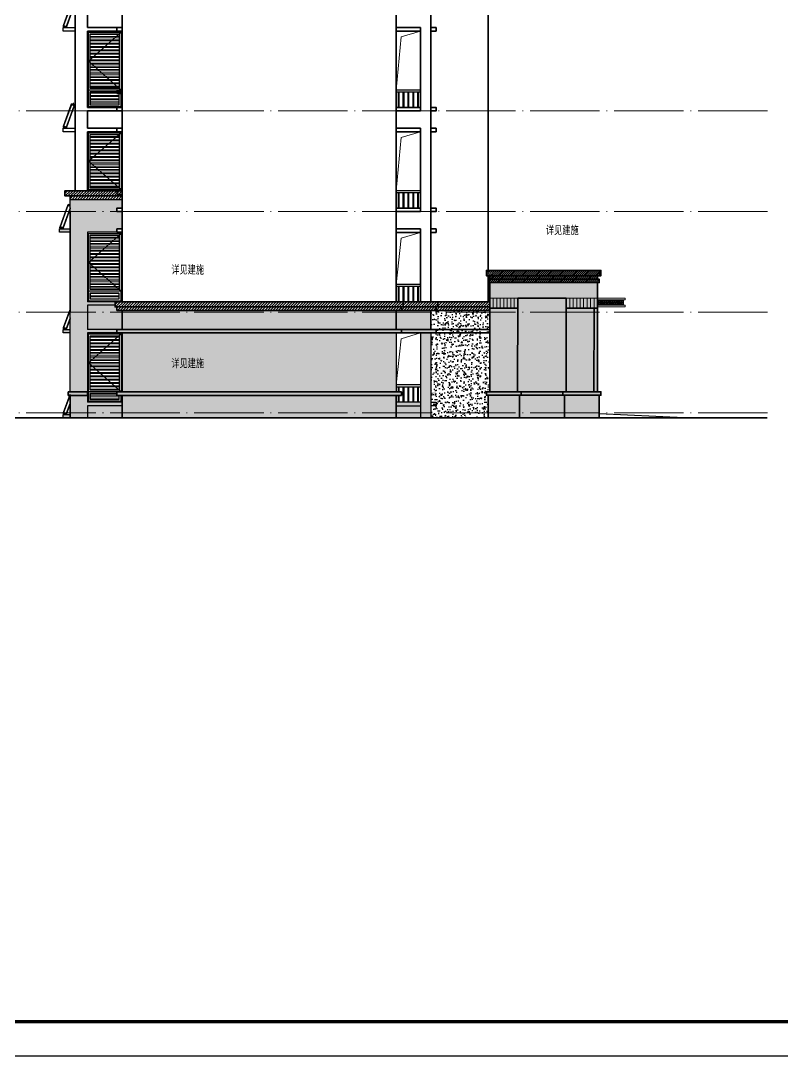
# Model space of a CAD drawing. Extents: x 27938 to 983267, y -209821 to 1628073.
# Drawn here: x 711495 to 733443, y -52418 to -22568 of the extents above; entities that cross this region are included whole.
import ezdxf
from ezdxf.xclip import XClip

# ---------------------------------------------------------------- set-up
doc = ezdxf.new("R2010")
doc.units = 0
doc.header["$LTSCALE"] = 1000
doc.header["$MEASUREMENT"] = 0
doc.header["$XCLIPFRAME"] = 0
doc.linetypes.add('DOTE', pattern=[2.42, 2, -0.2, 0.02, -0.2])
for name, color, linetype in [('3-剖面填充（细）', 250, 'Continuous'), ('5-平立面看线1', 45, 'Continuous'), ('PUB_TEXT', 4, 'Continuous'), ('Stair-栏杆', 142, 'Continuous'), ('图框', 140, 'Continuous'), ('实线层', 7, 'Continuous'), ('看线', 251, 'Continuous')]:
    doc.layers.add(name, color=color, linetype=linetype)
for name, color, linetype, lineweight in [('DOTE', 19, 'DOTE', 9), ('WINDOW', 144, 'Continuous', 15), ('栏杆', 163, 'Continuous', 5), ('立面-中轮廓线', 213, 'Continuous', 35), ('立面-普通轮廓', 7, 'Continuous', 18), ('立面-洞口示意', 152, 'Continuous', 13), ('立面-窗', 129, 'Continuous', 30), ('立面-窗开启线', 250, 'Continuous', 13)]:
    doc.layers.add(name, color=color, linetype=linetype, lineweight=lineweight)
doc.layers.add('yichutu', color=7, linetype='Continuous', true_color=0xffffff, plot=False)
doc.styles.add('_TCH_AXIS', font='COMPLEX', dxfattribs={"bigfont": 'GBCBIG'})

# ---------------------------------------------------------------- blocks, each defined once
blk = doc.blocks.new('A$C01192DFB')
at = {"layer": '实线层', "color": 5}
for p, q in [((-469, -397), (-244, 220)), ((-468, -397), (-243, 220)), ((-243, 220), (-468, -397)), ((-240, 219), (-465, -398)), ((-240, 219), (-464, -398)), ((-166, 192), (-391, -425)), ((-166, 192), (-390, -425)), ((-382, -428), (-157, 189)), ((-157, 189), (-381, -429)), ((-381, -429), (-156, 189)), ((-245, 221), (-235, 249)), ((-245, 221), (-235, 249)), ((-155, 188), (-245, 221)), ((-147, 211), (-237, 244)), ((-147, 212), (-236, 244)), ((-145, 216), (-235, 249)), ((-145, 217), (-235, 249)), ((-235, 249), (-235, 249)), ((-220, 221), (-219, 224)), ((-218, 219), (-220, 221)), ((-219, 214), (-214, 228)), ((-219, 224), (-216, 224)), ((-215, 219), (-218, 219)), ((-216, 224), (-214, 222)), ((-214, 222), (-215, 219)), ((-196, 238), (-203, 238)), ((-177, 228), (-203, 238)), ((-196, 238), (-189, 258)), ((-196, 238), (-181, 233)), ((-174, 252), (-189, 258)), ((-181, 233), (-174, 252)), ((-181, 233), (-177, 228)), ((-179, 200), (-174, 214)), ((-179, 206), (-178, 209)), ((-177, 204), (-179, 206)), ((-178, 209), (-176, 209)), ((-175, 204), (-177, 204)), ((-176, 209), (-174, 207)), ((-174, 207), (-175, 204)), ((-155, 188), (-145, 217)), ((-155, 188), (-145, 216)), ((-145, 216), (-145, 216)), ((-470, -396), (-480, -424)), ((-469, -397), (-480, -425)), ((-480, -424), (-480, -424)), ((-390, -457), (-480, -425)), ((-390, -457), (-480, -425)), ((-388, -453), (-478, -420)), ((-389, -453), (-478, -420)), ((-380, -429), (-470, -396)), ((-380, -429), (-468, -397)), ((-446, -408), (-451, -422)), ((-450, -413), (-451, -415)), ((-451, -415), (-449, -418)), ((-447, -412), (-450, -413)), ((-449, -418), (-447, -417)), ((-446, -414), (-447, -412)), ((-447, -417), (-446, -414)), ((-407, -429), (-408, -431)), ((-408, -431), (-406, -433)), ((-402, -424), (-407, -438)), ((-404, -428), (-407, -429)), ((-406, -433), (-403, -433)), ((-402, -430), (-404, -428)), ((-403, -433), (-402, -430)), ((-380, -429), (-390, -457)), ((-380, -429), (-390, -457)), ((-390, -457), (-390, -457))]:
    blk.add_line(p, q, dxfattribs=at)
for points in [[(-237, 244), (-237, 244), (-237, 244), (-236, 244), (-236, 244)], [(-147, 211), (-147, 212), (-147, 212), (-147, 212), (-147, 212)], [(-478, -420), (-478, -420), (-478, -420), (-478, -420), (-478, -420)], [(-388, -453), (-388, -453), (-388, -453), (-389, -453), (-389, -453)]]:
    blk.add_lwpolyline(points, dxfattribs=at)
for centre, radius in [((-217, 221), 10), ((-217, 221), 9.5), ((-177, 207), 10), ((-177, 207), 9.5), ((-448, -415), 9.5), ((-448, -415), 10), ((-405, -431), 10), ((-405, -431), 9.5)]:
    blk.add_circle(centre, radius, dxfattribs=at)
for centre, start, end in [((-235, 249), 70, 160), ((-145, 216), 340, 70), ((-480, -424), 160, 250), ((-390, -457), 250, 340)]:
    blk.add_arc(centre, 0.5, start, end, dxfattribs=at)
blk = doc.blocks.new('A$C51FD5CF4')
at = {"layer": '立面-窗开启线', "ltscale": 0.5, "true_color": 0x88471b}
h = blk.add_hatch(dxfattribs=at)
h.set_pattern_fill('ANSI32', color=36, scale=20, angle=135)
h.set_pattern_definition([(180, (-610810.5, -11532.04), (-7e-15, -95.25), []), (180, (-610842.25, -11500.29), (-7e-15, -95.25), [])])
edge = h.paths.add_edge_path()
edge.add_line((-920, -80), (-920, -1650))
edge.add_line((-920, -1650), (-80, -1650))
edge.add_line((-80, -1650), (-80, -80))
edge.add_line((-80, -80), (-920, -80))
h = blk.add_hatch(dxfattribs=at)
h.set_pattern_fill('ANSI32', color=36, scale=20, angle=135)
h.set_pattern_definition([(180, (-610810.5, -13227.04), (-7e-15, -95.25), []), (180, (-610842.25, -13195.29), (-7e-15, -95.25), [])])
edge = h.paths.add_edge_path()
edge.add_line((-920, -1750), (-920, -2120))
edge.add_line((-920, -2120), (-80, -2120))
edge.add_line((-80, -2118), (-80, -1750))
edge.add_line((-80, -1750), (-920, -1750))
at = {"layer": '立面-普通轮廓'}
blk.add_lwpolyline([(0, -2200), (-1000, -2200), (-1000, 0), (0, 0)], close=True, dxfattribs=at)
at = {"layer": '立面-窗'}
for points in [[(-30, -1700), (-970, -1700), (-970, -30), (-30, -30)], [(-80, -1650), (-920, -1650), (-920, -80), (-80, -80)], [(-30, -1700), (-970, -1700), (-970, -2170), (-30, -2170)], [(-80, -1750), (-920, -1750), (-920, -2120), (-80, -2120)]]:
    blk.add_lwpolyline(points, close=True, dxfattribs=at)
at = {"layer": '立面-窗开启线', "ltscale": 0.5}
blk.add_lwpolyline([(-30, -30), (-970, -865), (-30, -1700)], dxfattribs=at)
blk = doc.blocks.new('A$C6F8531A8')
at = {"color": 7}
blk.add_lwpolyline([(-10550, -2300), (-10700, -2300), (-10700, -2400), (-10550, -2400)], dxfattribs=at)
at = {"layer": 'Stair-栏杆'}
for p, q in [((-1950, -2300), (-2650, -2300)), ((-1950, -2360), (-2650, -2360))]:
    blk.add_line(p, q, dxfattribs=at)
for points in [[(-2595, -2360), (-2595, -2800)], [(-2565, -2800), (-2565, -2360)], [(-2455, -2360), (-2455, -2800)], [(-2425, -2800), (-2425, -2360)], [(-2315, -2360), (-2315, -2800)], [(-2285, -2800), (-2285, -2360)], [(-2175, -2360), (-2175, -2800)], [(-2145, -2800), (-2145, -2360)], [(-2035, -2360), (-2035, -2800)], [(-2005, -2800), (-2005, -2360)]]:
    blk.add_lwpolyline(points, dxfattribs=at)
at = {"layer": '看线', "color": 2, "ltscale": 0.5}
blk.add_lwpolyline([(-11900, -600), (-12250, -600), (-12250, -500), (-11900, -500)], dxfattribs=at)
at = {"layer": '立面-中轮廓线'}
for p, q in [((0, 0), (0, -2900)), ((-11900, 0), (-11900, -2900)), ((-11550, 0), (-11550, -500)), ((-10550, 0), (-10550, -2900)), ((-2650, 0), (-2650, -2900)), ((-1650, 0), (-1650, -2900)), ((-10550, -500), (-11550, -500)), ((-1950, -500), (-1950, -2900)), ((-11550, -600), (-11550, -2800)), ((-10550, -600), (-11550, -600)), ((-10550, -2800), (-11550, -2800)), ((-10550, -2900), (-11550, -2900))]:
    blk.add_line(p, q, dxfattribs=at)
for points in [[(-10550, -500), (-10700, -500), (-10700, -600), (-10550, -600)], [(-1650, -500), (-1500, -500), (-1500, -600), (-1650, -600)], [(-10550, -2800), (-10700, -2800), (-10700, -2900), (-10550, -2900)], [(-1650, -2800), (-1500, -2800), (-1500, -2900), (-1650, -2900)]]:
    blk.add_lwpolyline(points, close=True, dxfattribs=at)
for points in [[(-1950, -500), (-2650, -500)], [(-2650, -600), (-1950, -600)], [(-1950, -2800), (-2650, -2800)], [(-2650, -2900), (-1950, -2900)]]:
    blk.add_lwpolyline(points, dxfattribs=at)
ref = blk.add_blockref('A$C01192DFB', (-11770, -43))
XClip(ref).set_block_clipping_path([(-480.0299541872, -457.2449296495), (-130.0294295369, 313.7550703502)])
ref = blk.add_blockref('A$C51FD5CF4', (-10550, -600))
XClip(ref).set_block_clipping_path([(-0.0000093556, 0.0374167055), (-999.9999999993, 0.0374167055), (-999.9999999993, -2199.9999999997), (-0.0000093557, -2199.9999999997), (0.0000000006, -1799.9999999997), (-150.0000093557, -1799.9999999997), (-150.0000093557, -1700.0000000005), (0.0000000006, -1700.0000000004)])
blk = doc.blocks.new('A$C72460D02')
at = {"layer": '立面-窗开启线', "ltscale": 0.5, "true_color": 0x88471b}
h = blk.add_hatch(dxfattribs=at)
h.set_pattern_fill('ANSI32', color=36, scale=20, angle=135)
h.set_pattern_definition([(180, (-608810.5, -8451.04), (-7e-15, -95.25), []), (180, (-608842.25, -8419.29), (-7e-15, -95.25), [])])
edge = h.paths.add_edge_path()
edge.add_line((80, -98), (80, -1650))
edge.add_line((80, -1650), (920, -1650))
edge.add_line((920, -1646), (920, -80))
edge.add_line((920, -80), (80, -80))
h = blk.add_hatch(dxfattribs=at)
h.set_pattern_fill('ANSI32', color=36, scale=20, angle=135)
h.set_pattern_definition([(180, (-608810.5, -10146.04), (-7e-15, -95.25), []), (180, (-608842.25, -10114.29), (-7e-15, -95.25), [])])
edge = h.paths.add_edge_path()
edge.add_line((80, -1750), (80, -1920))
edge.add_line((80, -1920), (920, -1920))
edge.add_line((920, -1919), (920, -1750))
edge.add_line((920, -1750), (80, -1750))
at = {"layer": '立面-普通轮廓'}
blk.add_lwpolyline([(1000, -2000), (0, -2000), (0, 0), (1000, 0)], close=True, dxfattribs=at)
at = {"layer": '立面-窗'}
for points in [[(970, -1700), (30, -1700), (30, -30), (970, -30)], [(920, -1650), (80, -1650), (80, -80), (920, -80)], [(970, -1700), (30, -1700), (30, -1970), (970, -1970)], [(920, -1750), (80, -1750), (80, -1920), (920, -1920)]]:
    blk.add_lwpolyline(points, close=True, dxfattribs=at)
at = {"layer": '立面-窗开启线', "ltscale": 0.5}
blk.add_lwpolyline([(970, -30), (30, -865), (970, -1700)], dxfattribs=at)
blk = doc.blocks.new('A$C42D31391')
at = {"layer": '立面-窗开启线', "ltscale": 0.5, "true_color": 0x88471b}
h = blk.add_hatch(dxfattribs=at)
h.set_pattern_fill('ANSI32', color=36, scale=20, angle=135)
h.set_pattern_definition([(180, (-608810.5, -11651.04), (-7e-15, -95.25), []), (180, (-608842.25, -11619.29), (-7e-15, -95.25), [])])
edge = h.paths.add_edge_path()
edge.add_line((80, -80), (80, -1620))
edge.add_line((80, -1620), (920, -1620))
edge.add_line((920, -1614), (920, -80))
edge.add_line((920, -80), (80, -80))
at = {"layer": '立面-普通轮廓'}
blk.add_lwpolyline([(1000, -1700), (0, -1700), (0, 0), (1000, 0)], close=True, dxfattribs=at)
at = {"layer": '立面-窗'}
for points in [[(970, -1670), (30, -1670), (30, -30), (970, -30)], [(920, -1620), (80, -1620), (80, -80), (920, -80)]]:
    blk.add_lwpolyline(points, close=True, dxfattribs=at)
at = {"layer": '立面-窗开启线', "ltscale": 0.5}
blk.add_lwpolyline([(970, -30), (30, -850), (970, -1670)], dxfattribs=at)
blk = doc.blocks.new('A$C0A34545E')
at = {"layer": '栏杆'}
for p, q in [((0, 450), (0, 360)), ((345, 450), (345, 360)), ((0, 0), (0, 90)), ((157.5, 37.5), (157.5, 412.5)), ((187.5, 37.5), (187.5, 412.5)), ((345, 0), (345, 90))]:
    blk.add_line(p, q, dxfattribs=at)
for points in [[(0, 450), (345, 450)], [(0, 360), (37.5, 360)], [(0, 90), (37.5, 90)], [(0, 0), (345, 0)], [(37.5, 360), (37.5, 412.5)], [(37.5, 412.5), (157.5, 412.5)], [(37.5, 90), (37.5, 37.5)], [(37.5, 37.5), (157.5, 37.5)], [(307.5, 412.5), (187.5, 412.5)], [(307.5, 37.5), (187.5, 37.5)], [(307.5, 360), (307.5, 412.5)], [(345, 360), (307.5, 360)], [(345, 90), (307.5, 90)], [(307.5, 90), (307.5, 37.5)]]:
    blk.add_lwpolyline(points, dxfattribs=at)
blk = doc.blocks.new('A$C18B76059')
at = {"layer": '栏杆', "xscale": -1}
for p in [(397, 4590), (1927, 4590), (3457, 4590), (3967, 4590), (4477, 4590), (6007, 4590), (6517, 4590), (7537, 4590), (8047, 4590), (652, 3825), (1672, 3825), (2692, 3825), (3712, 3825), (4732, 3825), (5752, 3825), (6772, 3825), (7792, 3825), (397, 3570), (652, 3315), (1672, 3315), (1927, 3570), (2692, 3315), (3457, 3570), (3712, 3315), (3967, 3570), (4477, 3570), (4732, 3315), (5752, 3315), (6007, 3570), (6517, 3570), (6772, 3315), (7537, 3570), (7792, 3315), (8047, 3570), (397, 3060), (1927, 3060), (3457, 3060), (3967, 3060), (4477, 3060), (6007, 3060), (6517, 3060), (7537, 3060), (8047, 3060), (397, 2550), (397, 2550), (1927, 2550), (1927, 2550), (3457, 2550), (3457, 2550), (3967, 2550), (3967, 2550), (4477, 2550), (4477, 2550), (6007, 2550), (6007, 2550), (6517, 2550), (6517, 2550), (7537, 2550), (7537, 2550), (8047, 2550), (8047, 2550), (397, 1530), (397, 1530), (652, 1785), (1672, 1785), (1927, 1530), (1927, 1530), (2692, 1785), (3457, 1530), (3457, 1530), (3712, 1785), (3967, 1530), (3967, 1530), (4477, 1530), (4477, 1530), (4732, 1785), (5752, 1785), (6007, 1530), (6007, 1530), (6517, 1530), (6517, 1530), (6772, 1785), (7537, 1530), (7537, 1530), (7792, 1785), (8047, 1530), (8047, 1530), (397, 1020), (652, 1275), (1672, 1275), (1927, 1020), (2692, 1275), (3457, 1020), (3712, 1275), (3967, 1020), (4477, 1020), (4732, 1275), (5752, 1275), (6007, 1020), (6517, 1020), (6772, 1275), (7537, 1020), (7792, 1275), (8047, 1020), (397, 510), (1927, 510), (3457, 510), (3967, 510), (4477, 510), (6007, 510), (6517, 510), (7537, 510), (8047, 510), (652, 255), (1672, 255), (2692, 255), (3712, 255), (4732, 255), (5752, 255), (6772, 255), (7792, 255)]:
    blk.add_blockref('A$C0A34545E', p, dxfattribs=at)
at = {"layer": '栏杆'}
for p in [(562, 4590), (1072, 4590), (2092, 4590), (2602, 4590), (4642, 4590), (5152, 4590), (6682, 4590), (8212, 4590), (817, 3825), (1837, 3825), (2857, 3825), (3877, 3825), (4897, 3825), (5917, 3825), (6937, 3825), (7957, 3825), (562, 3570), (817, 3315), (1072, 3570), (1837, 3315), (2092, 3570), (2602, 3570), (2857, 3315), (3877, 3315), (4642, 3570), (4897, 3315), (5152, 3570), (5917, 3315), (6682, 3570), (6937, 3315), (7957, 3315), (8212, 3570), (562, 3060), (1072, 3060), (2092, 3060), (2602, 3060), (4642, 3060), (5152, 3060), (6682, 3060), (8212, 3060), (562, 2550), (562, 2550), (1072, 2550), (1072, 2550), (2092, 2550), (2092, 2550), (2602, 2550), (2602, 2550), (4642, 2550), (4642, 2550), (5152, 2550), (5152, 2550), (6682, 2550), (6682, 2550), (8212, 2550), (8212, 2550), (562, 1530), (562, 1530), (817, 1785), (1072, 1530), (1072, 1530), (1837, 1785), (2092, 1530), (2092, 1530), (2602, 1530), (2602, 1530), (2857, 1785), (3877, 1785), (4642, 1530), (4642, 1530), (4897, 1785), (5152, 1530), (5152, 1530), (5917, 1785), (6682, 1530), (6682, 1530), (6937, 1785), (7957, 1785), (8212, 1530), (8212, 1530), (562, 1020), (817, 1275), (1072, 1020), (1837, 1275), (2092, 1020), (2602, 1020), (2857, 1275), (3877, 1275), (4642, 1020), (4897, 1275), (5152, 1020), (5917, 1275), (6682, 1020), (6937, 1275), (7957, 1275), (8212, 1020), (562, 510), (1072, 510), (2092, 510), (2602, 510), (4642, 510), (5152, 510), (6682, 510), (8212, 510), (817, 255), (1837, 255), (2857, 255), (3877, 255), (4897, 255), (5917, 255), (6937, 255), (7957, 255)]:
    blk.add_blockref('A$C0A34545E', p, dxfattribs=at)
for p, rotation in [((0, 4732), 270), ((397, 4530), 180), ((652, 4785), 180), ((1672, 4785), 180), ((1530, 4732), 270), ((1927, 4530), 180), ((2692, 4785), 180), ((3060, 4732), 270), ((3457, 4530), 180), ((3712, 4785), 180), ((3570, 4732), 270), ((3967, 4530), 180), ((4080, 4732), 270), ((4477, 4530), 180), ((4732, 4785), 180), ((5752, 4785), 180), ((5610, 4732), 270), ((6007, 4530), 180), ((6120, 4732), 270), ((6517, 4530), 180), ((6772, 4785), 180), ((7140, 4732), 270), ((7537, 4530), 180), ((7792, 4785), 180), ((7650, 4732), 270), ((8047, 4530), 180), ((255, 4477), 270), ((960, 3877), 90), ((1470, 3877), 90), ((1275, 4477), 270), ((2490, 3877), 90), ((2295, 4477), 270), ((3000, 3877), 90), ((3315, 4477), 270), ((4335, 4477), 270), ((5040, 3877), 90), ((5550, 3877), 90), ((5355, 4477), 270), ((6375, 4477), 270), ((7080, 3877), 90), ((7395, 4477), 270), ((8610, 3877), 90), ((397, 4020), 180), ((652, 3765), 180), ((960, 3367), 90), ((1215, 3622), 90), ((1470, 3367), 90), ((1672, 3765), 180), ((1927, 4020), 180), ((2235, 3622), 90), ((2490, 3367), 90), ((2692, 3765), 180), ((3000, 3367), 90), ((3255, 3622), 90), ((3457, 4020), 180), ((3712, 3765), 180), ((3967, 4020), 180), ((4275, 3622), 90), ((4477, 4020), 180), ((4732, 3765), 180), ((5040, 3367), 90), ((5295, 3622), 90), ((5550, 3367), 90), ((5752, 3765), 180), ((6007, 4020), 180), ((6315, 3622), 90), ((6517, 4020), 180), ((6772, 3765), 180), ((7080, 3367), 90), ((7335, 3622), 90), ((7537, 4020), 180), ((7792, 3765), 180), ((8047, 4020), 180), ((8355, 3622), 90), ((8610, 3367), 90), ((0, 3202), 270), ((397, 3510), 180), ((397, 3510), 180), ((255, 3457), 270), ((652, 3255), 180), ((1275, 3457), 270), ((1672, 3255), 180), ((1530, 3202), 270), ((1927, 3510), 180), ((1927, 3510), 180), ((2295, 3457), 270), ((2692, 3255), 180), ((3060, 3202), 270), ((3457, 3510), 180), ((3457, 3510), 180), ((3315, 3457), 270), ((3712, 3255), 180), ((3570, 3202), 270), ((3967, 3510), 180), ((3967, 3510), 180), ((4080, 3202), 270), ((4477, 3510), 180), ((4477, 3510), 180), ((4335, 3457), 270), ((4732, 3255), 180), ((5355, 3457), 270), ((5752, 3255), 180), ((5610, 3202), 270), ((6007, 3510), 180), ((6007, 3510), 180), ((6120, 3202), 270), ((6517, 3510), 180), ((6517, 3510), 180), ((6375, 3457), 270), ((6772, 3255), 180), ((7140, 3202), 270), ((7537, 3510), 180), ((7537, 3510), 180), ((7395, 3457), 270), ((7792, 3255), 180), ((7650, 3202), 270), ((8047, 3510), 180), ((8047, 3510), 180), ((0, 2692), 270), ((652, 2745), 180), ((1215, 2602), 90), ((1672, 2745), 180), ((1530, 2692), 270), ((2235, 2602), 90), ((2692, 2745), 180), ((3255, 2602), 90), ((3060, 2692), 270), ((3712, 2745), 180), ((3570, 2692), 270), ((4275, 2602), 90), ((4080, 2692), 270), ((4732, 2745), 180), ((5295, 2602), 90), ((5752, 2745), 180), ((5610, 2692), 270), ((6315, 2602), 90), ((6120, 2692), 270), ((6772, 2745), 180), ((7335, 2602), 90), ((7140, 2692), 270), ((7792, 2745), 180), ((7650, 2692), 270), ((8355, 2602), 90), ((397, 2490), 180), ((255, 2437), 270), ((1275, 2437), 270), ((1927, 2490), 180), ((2295, 2437), 270), ((3457, 2490), 180), ((3315, 2437), 270), ((3967, 2490), 180), ((4477, 2490), 180), ((4335, 2437), 270), ((5355, 2437), 270), ((6007, 2490), 180), ((6517, 2490), 180), ((6375, 2437), 270), ((7537, 2490), 180), ((7395, 2437), 270), ((8047, 2490), 180), ((397, 1980), 180), ((960, 1837), 90), ((1215, 1582), 90), ((1470, 1837), 90), ((1927, 1980), 180), ((2235, 1582), 90), ((2490, 1837), 90), ((3000, 1837), 90), ((3255, 1582), 90), ((3457, 1980), 180), ((3967, 1980), 180), ((4275, 1582), 90), ((4477, 1980), 180), ((5040, 1837), 90), ((5295, 1582), 90), ((5550, 1837), 90), ((6007, 1980), 180), ((6315, 1582), 90), ((6517, 1980), 180), ((7080, 1837), 90), ((7335, 1582), 90), ((7537, 1980), 180), ((8047, 1980), 180), ((8355, 1582), 90), ((8610, 1837), 90), ((0, 1672), 270), ((397, 1470), 180), ((255, 1417), 270), ((652, 1725), 180), ((1275, 1417), 270), ((1672, 1725), 180), ((1530, 1672), 270), ((1927, 1470), 180), ((2295, 1417), 270), ((2692, 1725), 180), ((3060, 1672), 270), ((3457, 1470), 180), ((3315, 1417), 270), ((3712, 1725), 180), ((3570, 1672), 270), ((3967, 1470), 180), ((4080, 1672), 270), ((4477, 1470), 180), ((4335, 1417), 270), ((4732, 1725), 180), ((5355, 1417), 270), ((5752, 1725), 180), ((5610, 1672), 270), ((6007, 1470), 180), ((6120, 1672), 270), ((6517, 1470), 180), ((6375, 1417), 270), ((6772, 1725), 180), ((7140, 1672), 270), ((7537, 1470), 180), ((7395, 1417), 270), ((7792, 1725), 180), ((7650, 1672), 270), ((8047, 1470), 180), ((0, 1162), 270), ((652, 1215), 180), ((1215, 562), 90), ((1672, 1215), 180), ((1530, 1162), 270), ((2235, 562), 90), ((2692, 1215), 180), ((3255, 562), 90), ((3060, 1162), 270), ((3712, 1215), 180), ((3570, 1162), 270), ((4275, 562), 90), ((4080, 1162), 270), ((4732, 1215), 180), ((5295, 562), 90), ((5752, 1215), 180), ((5610, 1162), 270), ((6315, 562), 90), ((6120, 1162), 270), ((6772, 1215), 180), ((7335, 562), 90), ((7140, 1162), 270), ((7792, 1215), 180), ((7650, 1162), 270), ((8355, 562), 90), ((397, 450), 180), ((960, 307), 90), ((1470, 307), 90), ((1927, 450), 180), ((2490, 307), 90), ((3000, 307), 90), ((3457, 450), 180), ((3967, 450), 180), ((4477, 450), 180), ((5040, 307), 90), ((5550, 307), 90), ((6007, 450), 180), ((6517, 450), 180), ((7080, 307), 90), ((7537, 450), 180), ((8047, 450), 180), ((8610, 307), 90)]:
    blk.add_blockref('A$C0A34545E', p, dxfattribs=dict(at, rotation=rotation))
at = {"layer": '栏杆', "xscale": -1}
for p, rotation in [((960, 4732), 90), ((562, 4530), 180), ((817, 4785), 180), ((1470, 4732), 90), ((1072, 4530), 180), ((1837, 4785), 180), ((2490, 4732), 90), ((2092, 4530), 180), ((3000, 4732), 90), ((2602, 4530), 180), ((2857, 4785), 180), ((3877, 4785), 180), ((5040, 4732), 90), ((4642, 4530), 180), ((4897, 4785), 180), ((5550, 4732), 90), ((5152, 4530), 180), ((5917, 4785), 180), ((7080, 4732), 90), ((6682, 4530), 180), ((6937, 4785), 180), ((7957, 4785), 180), ((8610, 4732), 90), ((8212, 4530), 180), ((0, 3877), 270), ((1215, 4477), 90), ((1530, 3877), 270), ((2235, 4477), 90), ((3255, 4477), 90), ((3060, 3877), 270), ((3570, 3877), 270), ((4275, 4477), 90), ((4080, 3877), 270), ((5295, 4477), 90), ((5610, 3877), 270), ((6315, 4477), 90), ((6120, 3877), 270), ((7335, 4477), 90), ((7140, 3877), 270), ((7650, 3877), 270), ((8355, 4477), 90), ((0, 3367), 270), ((255, 3622), 270), ((562, 4020), 180), ((817, 3765), 180), ((1072, 4020), 180), ((1275, 3622), 270), ((1530, 3367), 270), ((1837, 3765), 180), ((2092, 4020), 180), ((2295, 3622), 270), ((2602, 4020), 180), ((2857, 3765), 180), ((3060, 3367), 270), ((3315, 3622), 270), ((3570, 3367), 270), ((3877, 3765), 180), ((4080, 3367), 270), ((4335, 3622), 270), ((4642, 4020), 180), ((4897, 3765), 180), ((5152, 4020), 180), ((5355, 3622), 270), ((5610, 3367), 270), ((5917, 3765), 180), ((6120, 3367), 270), ((6375, 3622), 270), ((6682, 4020), 180), ((6937, 3765), 180), ((7140, 3367), 270), ((7395, 3622), 270), ((7650, 3367), 270), ((7957, 3765), 180), ((8212, 4020), 180), ((960, 3202), 90), ((562, 3510), 180), ((562, 3510), 180), ((1215, 3457), 90), ((817, 3255), 180), ((1470, 3202), 90), ((1072, 3510), 180), ((1072, 3510), 180), ((2235, 3457), 90), ((1837, 3255), 180), ((2490, 3202), 90), ((2092, 3510), 180), ((2092, 3510), 180), ((3000, 3202), 90), ((2602, 3510), 180), ((2602, 3510), 180), ((3255, 3457), 90), ((2857, 3255), 180), ((4275, 3457), 90), ((3877, 3255), 180), ((5040, 3202), 90), ((4642, 3510), 180), ((4642, 3510), 180), ((5295, 3457), 90), ((4897, 3255), 180), ((5550, 3202), 90), ((5152, 3510), 180), ((5152, 3510), 180), ((6315, 3457), 90), ((5917, 3255), 180), ((7080, 3202), 90), ((6682, 3510), 180), ((6682, 3510), 180), ((7335, 3457), 90), ((6937, 3255), 180), ((8355, 3457), 90), ((7957, 3255), 180), ((8610, 3202), 90), ((8212, 3510), 180), ((8212, 3510), 180), ((255, 2602), 270), ((960, 2692), 90), ((817, 2745), 180), ((1470, 2692), 90), ((1275, 2602), 270), ((1837, 2745), 180), ((2490, 2692), 90), ((2295, 2602), 270), ((3000, 2692), 90), ((2857, 2745), 180), ((3315, 2602), 270), ((3877, 2745), 180), ((4335, 2602), 270), ((5040, 2692), 90), ((4897, 2745), 180), ((5550, 2692), 90), ((5355, 2602), 270), ((5917, 2745), 180), ((6375, 2602), 270), ((7080, 2692), 90), ((6937, 2745), 180), ((7395, 2602), 270), ((7957, 2745), 180), ((8610, 2692), 90), ((562, 2490), 180), ((1215, 2437), 90), ((1072, 2490), 180), ((2235, 2437), 90), ((2092, 2490), 180), ((2602, 2490), 180), ((3255, 2437), 90), ((4275, 2437), 90), ((4642, 2490), 180), ((5295, 2437), 90), ((5152, 2490), 180), ((6315, 2437), 90), ((6682, 2490), 180), ((7335, 2437), 90), ((8355, 2437), 90), ((8212, 2490), 180), ((0, 1837), 270), ((255, 1582), 270), ((562, 1980), 180), ((1072, 1980), 180), ((1275, 1582), 270), ((1530, 1837), 270), ((2092, 1980), 180), ((2295, 1582), 270), ((2602, 1980), 180), ((3060, 1837), 270), ((3315, 1582), 270), ((3570, 1837), 270), ((4080, 1837), 270), ((4335, 1582), 270), ((4642, 1980), 180), ((5152, 1980), 180), ((5355, 1582), 270), ((5610, 1837), 270), ((6120, 1837), 270), ((6375, 1582), 270), ((6682, 1980), 180), ((7140, 1837), 270), ((7395, 1582), 270), ((7650, 1837), 270), ((8212, 1980), 180), ((960, 1672), 90), ((562, 1470), 180), ((1215, 1417), 90), ((817, 1725), 180), ((1470, 1672), 90), ((1072, 1470), 180), ((2235, 1417), 90), ((1837, 1725), 180), ((2490, 1672), 90), ((2092, 1470), 180), ((3000, 1672), 90), ((2602, 1470), 180), ((3255, 1417), 90), ((2857, 1725), 180), ((4275, 1417), 90), ((3877, 1725), 180), ((5040, 1672), 90), ((4642, 1470), 180), ((5295, 1417), 90), ((4897, 1725), 180), ((5550, 1672), 90), ((5152, 1470), 180), ((6315, 1417), 90), ((5917, 1725), 180), ((7080, 1672), 90), ((6682, 1470), 180), ((7335, 1417), 90), ((6937, 1725), 180), ((8355, 1417), 90), ((7957, 1725), 180), ((8610, 1672), 90), ((8212, 1470), 180), ((255, 562), 270), ((960, 1162), 90), ((817, 1215), 180), ((1470, 1162), 90), ((1275, 562), 270), ((1837, 1215), 180), ((2490, 1162), 90), ((2295, 562), 270), ((3000, 1162), 90), ((2857, 1215), 180), ((3315, 562), 270), ((3877, 1215), 180), ((4335, 562), 270), ((5040, 1162), 90), ((4897, 1215), 180), ((5550, 1162), 90), ((5355, 562), 270), ((5917, 1215), 180), ((6375, 562), 270), ((7080, 1162), 90), ((6937, 1215), 180), ((7395, 562), 270), ((7957, 1215), 180), ((8610, 1162), 90), ((0, 307), 270), ((562, 450), 180), ((1072, 450), 180), ((1530, 307), 270), ((2092, 450), 180), ((2602, 450), 180), ((3060, 307), 270), ((3570, 307), 270), ((4080, 307), 270), ((4642, 450), 180), ((5152, 450), 180), ((5610, 307), 270), ((6120, 307), 270), ((6682, 450), 180), ((7140, 307), 270), ((7650, 307), 270), ((8212, 450), 180)]:
    blk.add_blockref('A$C0A34545E', p, dxfattribs=dict(at, rotation=rotation))
blk = doc.blocks.new('A$C44424E64')
at = {"layer": 'WINDOW', "color": 8}
ref = blk.add_blockref('A$C18B76059', (1324, 1970), dxfattribs=dict(at, xscale=-0.6666666666666669, yscale=0.6666666666666669, zscale=0.6666666666666667, rotation=134.9999999999999))
XClip(ref).set_block_clipping_path([(3580.2591819495, 598.8396887576), (685.7145168341, 3493.3843538732), (526.6154910668, 3334.285328106), (3421.1601561825, 439.7406629905)])
ref = blk.add_blockref('A$C18B76059', (3968, 1970), dxfattribs=dict(at, xscale=-0.6666666666666669, yscale=0.6666666666666669, zscale=0.6666666666666667, rotation=134.9999999999999))
XClip(ref).set_block_clipping_path([(3580.2591819495, 598.8396887576), (518.7848702534, 3660.3140004537), (359.6858444863, 3501.2149746866), (3421.1601561825, 439.7406629905)])
ref = blk.add_blockref('A$C18B76059', (6613, 1970), dxfattribs=dict(at, xscale=-0.6666666666666669, yscale=0.6666666666666669, zscale=0.6666666666666667, rotation=134.9999999999999))
XClip(ref).set_block_clipping_path([(3580.2591819495, 598.8396887576), (518.7848702534, 3660.3140004537), (359.6858444863, 3501.2149746866), (3421.1601561825, 439.7406629905)])
ref = blk.add_blockref('A$C18B76059', (9257, 1970), dxfattribs=dict(at, xscale=-0.6666666666666669, yscale=0.6666666666666669, zscale=0.6666666666666667, rotation=134.9999999999999))
XClip(ref).set_block_clipping_path([(2983.3842314337, 1195.7146392731), (518.7848702534, 3660.3140004537), (359.6858444863, 3501.2149746866), (2824.2852056667, 1036.6156135062)])
blk = doc.blocks.new('FGDGFDGDDS')
at = {"layer": '3-剖面填充（细）'}
h = blk.add_hatch(dxfattribs=at)
h.set_pattern_fill('ANSI31', color=256, scale=25)
h.set_pattern_definition([(45, (-782968.27, -751843.338), (-28.0633004, 28.0633004), [])])
h.paths.add_polyline_path([(340700, 18737), (340700, 18837), (340750, 18837), (340750, 18937), (340650, 18937), (340650, 19087), (343951, 19087), (343951, 18937), (343851, 18937), (343851, 18837), (343901, 18837), (343901, 18737)])
at = {"layer": '3-剖面填充（细）', "true_color": 0x636466}
h = blk.add_hatch(dxfattribs=at)
h.set_pattern_fill('CROSS', color=251, scale=30)
h.set_pattern_definition([(0, (-24686.066, -145838.703), (47.625, 47.625), [23.8125, -71.4375]), (90, (-24674.16, -145850.61), (-47.625, 47.625), [23.8125, -71.4375])])
h.paths.add_polyline_path([(340700, 14837), (340700, 15490), (340650, 15490), (340650, 15590), (340751, 15590), (340750, 18737), (343850, 18737), (343851, 15590), (343950, 15590), (343951, 15490), (343900, 15490), (343900, 14990), (343900, 14990), (343900, 14837)])
for q in [(343900, 14959), (343901, 14834)]:
    blk.add_line((346350, 14837), q)
at = {"layer": '立面-中轮廓线', "color": 2}
for p, q in [((343850, 19087), (340750, 19087)), ((343850, 18937), (340750, 18937)), ((343850, 18837), (340750, 18837)), ((343850, 18737), (340750, 18737)), ((340750, 18287), (340750, 18737)), ((343850, 18737), (343850, 15590)), ((340751, 15590), (340750, 18287)), ((341550, 15590), (341551, 18287)), ((342952, 18287), (341551, 18287)), ((342952, 18287), (342952, 15590)), ((343751, 17987), (343750, 15590)), ((342851, 15590), (340650, 15590)), ((342951, 15590), (343850, 15590)), ((342851, 15490), (340650, 15490)), ((342901, 15490), (343900, 15490)), ((343901, 14838), (340700, 14838))]:
    blk.add_line(p, q, dxfattribs=at)
for points in [[(340750, 19087), (340650, 19087), (340650, 18937), (340750, 18937), (340750, 18837), (340700, 18837), (340700, 18737), (340750, 18737)], [(343851, 19087), (343951, 19087), (343951, 18937), (343851, 18937), (343851, 18837), (343901, 18837), (343901, 18737), (343851, 18737)], [(340700, 14838), (340700, 14990), (340700, 14990), (340700, 15490), (340650, 15490), (340650, 15590), (340751, 15590)], [(341601, 14838), (341601, 14990), (341601, 14990), (341601, 15490), (341651, 15490), (341651, 15590), (341550, 15590)], [(342901, 14838), (342901, 14990), (342901, 14990), (342901, 15490), (342851, 15490), (342851, 15590), (342951, 15590)], [(343901, 14837), (343900, 14990), (343900, 14990), (343901, 15490), (343951, 15490), (343951, 15590), (343850, 15590)]]:
    blk.add_lwpolyline(points, dxfattribs=at)
at = {"layer": '立面-普通轮廓', "color": 252, "true_color": 0x939598}
for p, q in [((340751, 18287), (341551, 18287)), ((340751, 18007), (340751, 18287)), ((340849, 18007), (340849, 18287)), ((340949, 18007), (340949, 18287)), ((341049, 18007), (341049, 18287)), ((341149, 18007), (341149, 18287)), ((341249, 18007), (341249, 18287)), ((341349, 18007), (341349, 18287)), ((341449, 18007), (341449, 18287)), ((341551, 18287), (341551, 18287)), ((341551, 18007), (341551, 18287)), ((342952, 18287), (343851, 18287)), ((342952, 18007), (342952, 18287)), ((343051, 18007), (343051, 18287)), ((343151, 18007), (343151, 18287)), ((343251, 18007), (343251, 18287)), ((343351, 18007), (343351, 18287)), ((343451, 18007), (343451, 18287)), ((343551, 18007), (343551, 18287)), ((343651, 18007), (343651, 18287)), ((343751, 18007), (343751, 18287)), ((343851, 18287), (343851, 18287)), ((343851, 18007), (343851, 18287)), ((340751, 18007), (341551, 18007)), ((340751, 17987), (341551, 17987)), ((340771, 18007), (340771, 17987)), ((341531, 18007), (341531, 17987)), ((342952, 18007), (343851, 18007)), ((342952, 17987), (343851, 17987)), ((342972, 18007), (342972, 17987)), ((343831, 18007), (343831, 17987))]:
    blk.add_line(p, q, dxfattribs=at)
at = {"layer": '立面-普通轮廓', "color": 4}
for p, q in [((343850, 18239), (344651, 18239)), ((343850, 18089), (344651, 18089))]:
    blk.add_line(p, q, dxfattribs=at)
blk.add_lwpolyline([(343850, 18289), (344651, 18289), (344651, 18239), (344601, 18239), (344601, 18089), (344651, 18089), (344651, 18039), (343850, 18039)], dxfattribs=at)
at = {"layer": '栏杆', "color": 8}
ref = blk.add_blockref('A$C44424E64', (344601, 18089), dxfattribs=dict(at, xscale=-1))
XClip(ref).set_block_clipping_path([(-0.0000000001, 0), (-0.0000000001, 75.001218815), (-0.0000000001, 118.6849224028), (-0.0000000001, 150.0008437444), (750.53298124, 149.9595289983), (750.2089675616, -0.8394176274)])
blk = doc.blocks.new('TK')
at = {"layer": '图框'}
blk.add_lwpolyline([(465375, 548714), (549475, 548714), (549475, 489314), (465375, 489314)], close=True, dxfattribs=at)
blk.add_lwpolyline([(465375, 548714), (549475, 548714), (549475, 489314), (465375, 489314)], close=True, dxfattribs=at)
at = {"layer": '图框', "const_width": 100}
blk.add_lwpolyline([(548475, 490314), (548475, 547714), (467875, 547714), (467875, 490314)], close=True, dxfattribs=at)
blk = doc.blocks.new('yct-841-594-84100-59399.9999999999-100-1000.0')
at = {"layer": 'yichutu', "color": 7, "true_color": 0xffffff}
blk.add_lwpolyline([(0, 0), (0, 59400), (84100, 59400), (84100, 0)], close=True, dxfattribs=at)

msp = doc.modelspace()

# ---------------------------------------------------------------- hatches: boundary and pattern name
at = {"layer": '3-剖面填充（细）'}
h = msp.add_hatch(dxfattribs=at)
h.set_pattern_fill('ANSI31', color=256, scale=15)
h.set_pattern_definition([(45, (179008.58, -77844.121), (-16.8379802, 16.8379802), [])])
h.paths.add_polyline_path([(714266.6, -24668.1), (714416.6, -24668.1), (714416.6, -24568.1), (714266.6, -24568.1)])
h = msp.add_hatch(dxfattribs=at)
h.set_pattern_fill('混凝土', color=251, scale=40)
h.set_pattern_definition([(50, (142545.08, -39132.08), (286.90407, -25.10085), [30, -330]), (355, (142545.08, -39132.08), (-55.50053, 300.87685), [24, -264]), (100.4514, (142569, -39134.18), (231.40375, 275.77582), [25.49608, -280.45684]), (46.1842, (142545.08, -39052.1), (426.89642, -66.2076), [45, -495]), (96.6356, (142580.65, -39057.6), (373.86508, 389.64715), [38.2441, -420.6852]), (351.1842, (142545.1, -39052.1), (373.86478, 389.64744), [36, -396]), (21, (142585.08, -39072.08), (238.76282, -161.04756), [30, -330]), (326, (142585.08, -39072.08), (97.32613, 290.06002), [24, -264]), (71.4514, (142604.98, -39085.5), (336.08905, 129.0122), [25.49608, -280.45684]), (37.5, (142545.08, -39132.08), (4.863942, 133.157542), [0, -260.8, 0, -268, 0, -265]), (7.5, (142545.08, -39132.08), (105.227815, 157.764685), [0, -152.8, 0, -254.8, 0, -101]), (327.5, (142455.88, -39132.08), (213.528974, -9.021949), [0, -100, 0, -312, 0, -414]), (317.5, (142415.88, -39132.08), (233.27447, 40.04199), [0, -130, 0, -207.2, 0, -294])])
h.paths.add_polyline_path([(713416.6, -31568), (714416.6, -31568.1), (714416.6, -33268.1), (714266.6, -33268.1), (714266.6, -33368.1), (714416.6, -33368.1), (714416.6, -33568.1), (713416.6, -33568.1)], flags=16)
h.paths.add_polyline_path([(722316.6, -33568.1), (723016.6, -33568.1), (723016.6, -31568.1), (722316.6, -31568.1), (722316.6, -33268.1), (722466.6, -33268.1), (722466.6, -33368.1), (722316.6, -33368.1)])
h.paths.add_polyline_path([(723466.6, -31468.1), (723466.6, -31568.1), (723316.6, -31568.1), (723316.6, -33268.1), (723466.6, -33268.1), (723466.6, -33368.1), (723316.6, -33368.1), (723316.6, -34018.1), (712716.6, -34018.1), (712716.6, -33918.1), (712916.6, -33918.1), (712916.6, -33368.1), (712866.6, -33368.1), (712866.6, -33268.1), (712916.6, -33268.1), (712916.6, -31568.1), (712716.6, -31568.1), (712716.6, -31468.1), (712916.6, -31468.1), (712916.6, -28668), (712616.6, -28668), (712616.6, -28568), (712916.6, -28568), (712916.6, -27718.1), (714416.6, -27718.1), (714416.6, -27968.1), (714266.6, -27968.1), (714266.6, -28068.1), (714416.6, -28068.1), (714416.6, -28568.1), (714266.6, -28568.1), (714266.6, -28668), (713416.6, -28668), (713416.6, -30668.1), (714216.6, -30668.1), (714216.6, -30818.1), (714266.6, -30818.1), (714266.6, -30918.1), (723316.6, -30918.1), (723316.6, -31468.1)])
h = msp.add_hatch(dxfattribs=at)
h.set_pattern_fill('ANSI31', color=256, scale=35)
h.set_pattern_definition([(45, (291650, -72044.084), (-39.2886205, 39.2886205), [])])
h.paths.add_polyline_path([(714416.6, -27618.1), (714416.6, -27468.1), (712766.6, -27468.1), (712766.6, -27618.1)])
h = msp.add_hatch(dxfattribs=at)
h.set_pattern_fill('ANSI31', color=256, scale=35)
h.set_pattern_definition([(45, (291800, -72194.084), (-39.2886205, 39.2886205), [])])
h.paths.add_polyline_path([(714416.6, -27718.1), (714416.6, -27618.1), (712916.6, -27618.1), (712916.6, -27718.1)])
h = msp.add_hatch(dxfattribs=at)
h.set_pattern_fill('ANSI31', color=256, scale=35)
h.set_pattern_definition([(45, (293100, -75244.084), (-39.2886205, 39.2886205), [])])
h.paths.add_polyline_path([(723466.6, -30918.1), (723466.6, -30818.1), (723516.6, -30818.1), (723516.6, -30668.1), (714216.6, -30668.1), (714216.6, -30818.1), (714266.6, -30818.1), (714266.6, -30918.1)])
h = msp.add_hatch(dxfattribs=at)
h.set_pattern_fill('ANSI31', color=256, scale=35)
h.set_pattern_definition([(45, (384266.11, -57544.084), (-39.2886205, 39.2886205), [])])
h.paths.add_polyline_path([(723566.6, -30668.1), (723566.6, -30668), (725016.5, -30668), (725016.5, -30918), (723466.6, -30918), (723466.6, -30818.1), (723516.6, -30818.1), (723516.6, -30668.1)])
h = msp.add_hatch(dxfattribs=at)
h.set_pattern_fill('混凝土', color=251, scale=40)
h.set_pattern_definition([(50, (384266.1, -57544.08), (286.90407, -25.10085), [30, -330]), (355, (384266.1, -57544.08), (-55.50053, 300.87685), [24, -264]), (100.4514, (384290.02, -57546.18), (231.40375, 275.77582), [25.49608, -280.45684]), (46.1842, (384266.1, -57464.1), (426.89642, -66.2076), [45, -495]), (96.6356, (384301.7, -57469.6), (373.8651, 389.64715), [38.2441, -420.6852]), (351.1842, (384266.1, -57464.1), (373.8648, 389.64744), [36, -396]), (21, (384306.1, -57484.08), (238.76282, -161.04756), [30, -330]), (326, (384306.1, -57484.08), (97.32613, 290.06002), [24, -264]), (71.4514, (384326, -57497.5), (336.08905, 129.0122), [25.49608, -280.45684]), (37.5, (384266.11, -57544.08), (4.863942, 133.15754), [0, -260.8, 0, -268, 0, -265]), (7.5, (384266.11, -57544.08), (105.227815, 157.764685), [0, -152.8, 0, -254.8, 0, -101]), (327.5, (384176.91, -57544.08), (213.528974, -9.02195), [0, -100, 0, -312, 0, -414]), (317.5, (384136.91, -57544.08), (233.27447, 40.04199), [0, -130, 0, -207.2, 0, -294])])
edge = h.paths.add_edge_path()
edge.add_line((724916.5, -33265), (724916.5, -33364.8))
edge.add_line((724916.5, -33364.8), (724966.5, -33364.8))
edge.add_line((724966.5, -33364.8), (724966.5, -34018.1))
edge.add_line((724966.5, -34018.1), (723316.7, -34018.1))
edge.add_line((723316.7, -34018.1), (723316.5, -31568.1))
edge.add_line((723316.5, -31568.1), (723466.6, -31568.1))
edge.add_line((723466.6, -31568.1), (723466.6, -31468.1))
edge.add_line((723466.6, -31468.1), (723416.6, -31468.1))
edge.add_line((723316.6, -31468.1), (723316.6, -30918.1))
edge.add_line((723316.6, -30918.1), (725016.5, -30918))
edge.add_line((725016.5, -30918), (725016.5, -33265))
edge.add_line((725016.5, -33265), (724916.5, -33265))

# ---------------------------------------------------------------- linework, layer by layer
at = {"color": 7}
msp.add_lwpolyline([(714416.6, -27468.1), (714266.6, -27468.1), (714266.6, -27568.1), (714416.6, -27568.1)], dxfattribs=at)
at = {"layer": '3-剖面填充（细）'}
msp.add_line((712916.6, -27718.1), (714416.6, -27718.1), dxfattribs=at)
at = {"layer": '5-平立面看线1', "color": 1, "ltscale": 0.8, "const_width": 50}
msp.add_lwpolyline([(680616.6, -34018.1), (733016.6, -34018.1)], dxfattribs=at)
at = {"layer": 'DOTE', "linetype": 'DOTE'}
for p, q in [((733016.6, -25168.1), (680616.6, -25168.1)), ((733016.6, -28068.1), (680616.6, -28068.1)), ((733016.6, -30968.1), (680616.6, -30968.1)), ((733016.6, -33868.1), (680616.6, -33868.1))]:
    msp.add_line(p, q, dxfattribs=at)
at = {"layer": 'Stair-栏杆'}
for p, q in [((723016.6, -27468.1), (722316.6, -27468.1)), ((723016.6, -27528.1), (722316.6, -27528.1)), ((723016.6, -30168.1), (722316.6, -30168.1)), ((723016.6, -30228.1), (722316.6, -30228.1)), ((723016.6, -33068.1), (722316.6, -33068.1)), ((723016.6, -33128.1), (722316.6, -33128.1))]:
    msp.add_line(p, q, dxfattribs=at)
for points in [[(722371.6, -27528.1), (722371.6, -27968.1)], [(722401.6, -27968.1), (722401.6, -27528.1)], [(722511.6, -27528.1), (722511.6, -27968.1)], [(722541.6, -27968.1), (722541.6, -27528.1)], [(722651.6, -27528.1), (722651.6, -27968.1)], [(722681.6, -27968.1), (722681.6, -27528.1)], [(722791.6, -27528.1), (722791.6, -27968.1)], [(722821.6, -27968.1), (722821.6, -27528.1)], [(722931.6, -27528.1), (722931.6, -27968.1)], [(722961.6, -27968.1), (722961.6, -27528.1)], [(722371.6, -30228.1), (722371.6, -30668.1)], [(722401.6, -30668.1), (722401.6, -30228.1)], [(722511.6, -30228.1), (722511.6, -30668.1)], [(722541.6, -30668.1), (722541.6, -30228.1)], [(722651.6, -30228.1), (722651.6, -30668.1)], [(722681.6, -30668.1), (722681.6, -30228.1)], [(722791.6, -30228.1), (722791.6, -30668.1)], [(722821.6, -30668.1), (722821.6, -30228.1)], [(722931.6, -30228.1), (722931.6, -30668.1)], [(722961.6, -30668.1), (722961.6, -30228.1)], [(722371.6, -33128.1), (722371.6, -33268.1)], [(722401.6, -33268.1), (722401.6, -33128.1)], [(722511.6, -33128.1), (722511.6, -33568.1)], [(722541.6, -33568.1), (722541.6, -33128.1)], [(722651.6, -33128.1), (722651.6, -33568.1)], [(722681.6, -33568.1), (722681.6, -33128.1)], [(722791.6, -33128.1), (722791.6, -33568.1)], [(722821.6, -33568.1), (722821.6, -33128.1)], [(722931.6, -33128.1), (722931.6, -33568.1)], [(722961.6, -33568.1), (722961.6, -33128.1)], [(722371.6, -33368.1), (722371.6, -33568.1)], [(722401.6, -33568.1), (722401.6, -33368.1)]]:
    msp.add_lwpolyline(points, dxfattribs=at)
at = {"layer": '看线', "color": 30}
for p, q in [((713416.6, -28668), (713416.6, -30668.1)), ((714416.6, -28668), (713416.6, -28668)), ((714216.6, -30668.1), (713416.6, -30668.1)), ((714216.6, -30768.1), (713416.6, -30768.1)), ((713416.6, -30768.1), (713416.6, -31468)), ((714266.6, -31468), (713416.6, -31468)), ((713416.6, -31568), (713416.6, -33568.1)), ((714266.6, -31568.1), (713416.6, -31568)), ((714416.6, -31568.1), (714416.6, -33268.1)), ((722316.6, -31568.1), (722316.6, -33268.1)), ((723016.6, -31568.1), (723016.6, -34018.1)), ((723316.6, -31568.1), (723316.6, -34018.1)), ((714416.6, -33568.1), (713416.6, -33568.1)), ((714416.6, -33668.1), (713416.6, -33668.1)), ((713416.6, -33668.1), (713416.6, -34018.1))]:
    msp.add_line(p, q, dxfattribs=at)
at = {"layer": '看线', "color": 2, "ltscale": 0.5}
for points in [[(713066.6, -25768), (712716.6, -25768), (712716.6, -25668), (713066.6, -25668)], [(712916.6, -28668), (712616.6, -28668), (712616.6, -28568), (712916.6, -28568)], [(712916.6, -31568.1), (712716.6, -31568.1), (712716.6, -31468.1), (712916.6, -31468.1)], [(712916.6, -34018.1), (712716.6, -34018.1), (712716.6, -33918.1), (712916.6, -33918.1)]]:
    msp.add_lwpolyline(points, dxfattribs=at)
at = {"layer": '看线', "color": 30}
for points in [[(712916.6, -33268.1), (712916.6, -27718.1)], [(723016.6, -33568.1), (722316.6, -33568.1)], [(722316.6, -33668.1), (723016.6, -33668.1)], [(723316.6, -33568.1), (723466.6, -33568.1), (723466.6, -33668.1), (723316.6, -33668.1)]]:
    msp.add_lwpolyline(points, dxfattribs=at)
at = {"layer": '立面-中轮廓线'}
for p, q in [((713066.6, -25168.1), (713066.6, -27468.1)), ((713416.6, -25168.1), (713416.6, -25668)), ((714416.6, -25168.1), (714416.6, -28068.1)), ((722316.6, -25168.1), (722316.6, -28068.1)), ((723316.6, -25168.1), (723316.6, -28068.1)), ((724966.6, -25168.1), (724966.6, -28068.1)), ((714416.6, -25668), (713416.6, -25668)), ((723016.6, -25668.1), (723016.6, -28068.1)), ((713416.6, -25768), (713416.6, -27468.1)), ((714416.6, -25768), (713416.6, -25768)), ((712916.6, -28068.1), (712916.6, -30968.1)), ((714416.6, -28068.1), (714416.6, -30668.1)), ((722316.6, -28068.1), (722316.6, -30668.1)), ((723316.6, -28068.1), (723316.6, -30668.1)), ((724966.6, -28068.1), (724966.7, -29768.1)), ((723016.6, -28568.1), (723016.6, -30668.1)), ((724966.4, -29918.1), (724966.5, -30668))]:
    msp.add_line(p, q, dxfattribs=at)
at = {"layer": '立面-中轮廓线', "color": 2}
for p, q in [((712766.6, -27618.1), (714416.6, -27618.1)), ((723516.6, -30668.1), (714266.6, -30668.1)), ((723316.6, -30668.1), (725016.5, -30668)), ((723516.6, -30818.1), (714266.6, -30818.1)), ((723316.6, -30918.1), (714266.6, -30918.1)), ((723316.6, -30818.1), (725016.5, -30818)), ((723316.6, -30918.1), (725016.5, -30918)), ((723316.6, -31468.1), (714266.6, -31468.1)), ((723316.6, -31568.1), (714266.6, -31568.1)), ((723316.6, -31468.1), (725016.5, -31468)), ((723316.6, -31568.1), (725016.5, -31568)), ((714416.6, -33368.1), (714416.6, -34018.1)), ((722316.6, -33368.1), (722316.6, -34018.1))]:
    msp.add_line(p, q, dxfattribs=at)
at = {"layer": '立面-中轮廓线'}
for points in [[(714416.6, -25668.1), (714266.6, -25668.1), (714266.6, -25768.1), (714416.6, -25768.1)], [(723316.6, -25668.1), (723466.6, -25668.1), (723466.6, -25768.1), (723316.6, -25768.1)], [(714416.6, -27968.1), (714266.6, -27968.1), (714266.6, -28068.1), (714416.6, -28068.1)], [(723316.6, -27968.1), (723466.6, -27968.1), (723466.6, -28068.1), (723316.6, -28068.1)], [(714416.6, -28568.1), (714266.6, -28568.1), (714266.6, -28668.1), (714416.6, -28668.1)], [(723316.6, -28568.1), (723466.6, -28568.1), (723466.6, -28668.1), (723316.6, -28668.1)]]:
    msp.add_lwpolyline(points, close=True, dxfattribs=at)
for points in [[(723016.6, -25668.1), (722316.6, -25668.1)], [(722316.6, -25768.1), (723016.6, -25768.1)], [(723016.6, -27968.1), (722316.6, -27968.1)], [(722316.6, -28068.1), (723016.6, -28068.1)], [(723016.6, -28568.1), (722316.6, -28568.1)], [(722316.6, -28668.1), (723016.6, -28668.1)], [(714266.6, -31568.1), (714416.6, -31568.1)]]:
    msp.add_lwpolyline(points, dxfattribs=at)
at = {"layer": '立面-中轮廓线', "color": 2}
for points in [[(712916.6, -27718.1), (712916.6, -27618.1), (712766.6, -27618.1), (712766.6, -27468.1), (714416.6, -27468.1)], [(714416.6, -30668.1), (714216.6, -30668.1), (714216.6, -30818.1), (714266.6, -30818.1), (714266.6, -30918.1), (714416.6, -30918.1), (714416.6, -31468.1), (714266.6, -31468.1), (714266.6, -31568.1), (714416.6, -31568.1)], [(722316.6, -30668.1), (722516.6, -30668.1), (722516.6, -30818.1), (722466.6, -30818.1), (722466.6, -30918.1), (722316.6, -30918.1), (722316.6, -31468.1), (722466.6, -31468.1), (722466.6, -31568.1), (722316.6, -31568.1)], [(723316.6, -30668.1), (723516.6, -30668.1), (723516.6, -30818.1), (723466.6, -30818.1), (723466.6, -30918.1), (723316.6, -30918.1), (723316.6, -31468.1), (723466.6, -31468.1), (723466.6, -31568.1), (723316.6, -31568.1)], [(712916.6, -34018.1), (712916.6, -33368.1)], [(714266.6, -33268.1), (722466.6, -33268.1), (722466.6, -33368.1), (714266.6, -33368.1), (714266.6, -33268.1)]]:
    msp.add_lwpolyline(points, dxfattribs=at)
msp.add_lwpolyline([(712866.6, -33268.1), (713416.6, -33268.1), (713416.6, -33368.1), (712866.6, -33368.1)], close=True, dxfattribs=at)
at = {"layer": '立面-洞口示意'}
for points in [[(722316.6, -24568.1), (722461.4, -23033.6), (723016.6, -22868.1)], [(722316.6, -27468.1), (722461.4, -25933.6), (723016.6, -25768.1)], [(722316.6, -30168.1), (722461.4, -28833.6), (723016.6, -28668.1)], [(722316.6, -33068.1), (722461.4, -31733.6), (723016.6, -31568.1)]]:
    msp.add_lwpolyline(points, dxfattribs=at)

# ---------------------------------------------------------------- block references
for name, p in [('TK', (202139.1, -541731.9)), ('A$C6F8531A8', (724966.6, -22268.1)), ('A$C42D31391', (713416.6, -25768)), ('FGDGFDGDDS', (384266.1, -48855))]:
    msp.add_blockref(name, p)
ref = msp.add_blockref('A$C01192DFB', (713196.6, -25210.8))
XClip(ref).set_block_clipping_path([(-480.0299541872, -457.2449296495), (-130.0294295369, 313.7550703502)])
ref = msp.add_blockref('A$C01192DFB', (713096.6, -28110.8))
XClip(ref).set_block_clipping_path([(-480.0299541872, -457.2449296495), (-180.0294295369, 313.7550703502)])
ref = msp.add_blockref('A$C72460D02', (713416.6, -28668))
XClip(ref).set_block_clipping_path([(0, 0), (0, -2000.0374167117), (1000.0000000007, -2000.0374167117), (1000.0000000007, -1800.0374167051), (1311.0283051272, -1800.0374167051), (1355.6309254173, -1700.0374167052), (1000.0000000007, -1700.0374167052), (1000, -0.0374167055)])
ref = msp.add_blockref('A$C01192DFB', (713196.6, -31010.8))
XClip(ref).set_block_clipping_path([(-480.0299541872, -457.24492965), (-280.0294295369, 313.7550703502)])
ref = msp.add_blockref('A$C72460D02', (713416.5, -31568))
XClip(ref).set_block_clipping_path([(0, 0), (0, -2000.0374167117), (1000.0000000007, -2000.0374167117), (1000.0000000007, -1800.0374167051), (850.0000000006, -1800.0374167051), (850.0000000006, -1700.0374167052), (1000.0000000007, -1700.0374167052), (1000, -0.0374167055)])
ref = msp.add_blockref('A$C01192DFB', (713196.6, -33460.8))
XClip(ref).set_block_clipping_path([(-480.0299541872, -457.2449296495), (-280.0294295369, 313.7550703502)])
at = {"layer": 'yichutu'}
msp.add_blockref('yct-841-594-84100-59399.9999999999-100-1000.0', (667514.1, -52418.3), dxfattribs=at)

# ---------------------------------------------------------------- texts
at = {"layer": 'PUB_TEXT', "style": '_TCH_AXIS'}
for p in [(726630, -28743.8), (715833.9, -29882.4), (715833.9, -32580.9)]:
    msp.add_text('详见建施', height=236.31, dxfattribs=at).set_placement(p)

doc.saveas('drawing.dxf')
